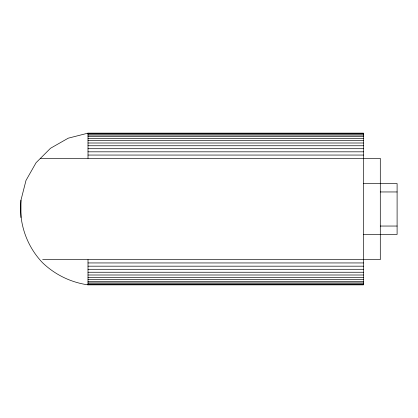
<?xml version="1.0" encoding="UTF-8"?>
<svg xmlns="http://www.w3.org/2000/svg" width="418" height="418" viewBox="0 0 418 418"><rect width="100%" height="100%" fill="white"/><g stroke="black" fill="none" stroke-linecap="round" stroke-linejoin="round"><path stroke-width="0.63" d="M20.957 200.201C18.658 223.071 26.689 246.27 42.636 262.823C55.087 274.746 70.945 282.448 88.015 284.857L363.493 284.857L363.493 133.143L88.015 133.143L68.244 138.18L50.51 148.27L36.084 162.696L25.994 180.43L20.957 200.201L20.957 217.553M88.015 133.358L363.493 133.358M88.015 134L363.493 134M88.015 135.061L363.493 135.061M88.015 136.519L363.493 136.519M88.015 138.348L363.493 138.348M88.015 140.526L363.493 140.526M88.015 143.003L363.493 143.003M88.015 145.746L363.493 145.746M88.015 148.703L363.493 148.703M88.015 151.823L363.493 151.823M88.015 155.057L363.493 155.057M40.436 158.349L380.296 158.349L380.296 259.651L42.636 259.651M363.493 183.554L397.1 183.554L397.1 234.446L363.493 234.446M380.296 191.956L397.1 191.956M380.296 226.044L397.1 226.044M88.015 262.943L363.493 262.943M88.015 266.177L363.493 266.177M88.015 269.296L363.493 269.296M88.015 272.254L363.493 272.254M88.015 274.997L363.493 274.997M88.015 277.474L363.493 277.474M88.015 279.652L363.493 279.652M88.015 281.481L363.493 281.481M88.015 282.939L363.493 282.939M88.015 284L363.493 284M88.015 284.642L363.493 284.642M88.015 133.143L88.015 158.349M88.015 259.651L88.015 284.857"/></g></svg>
